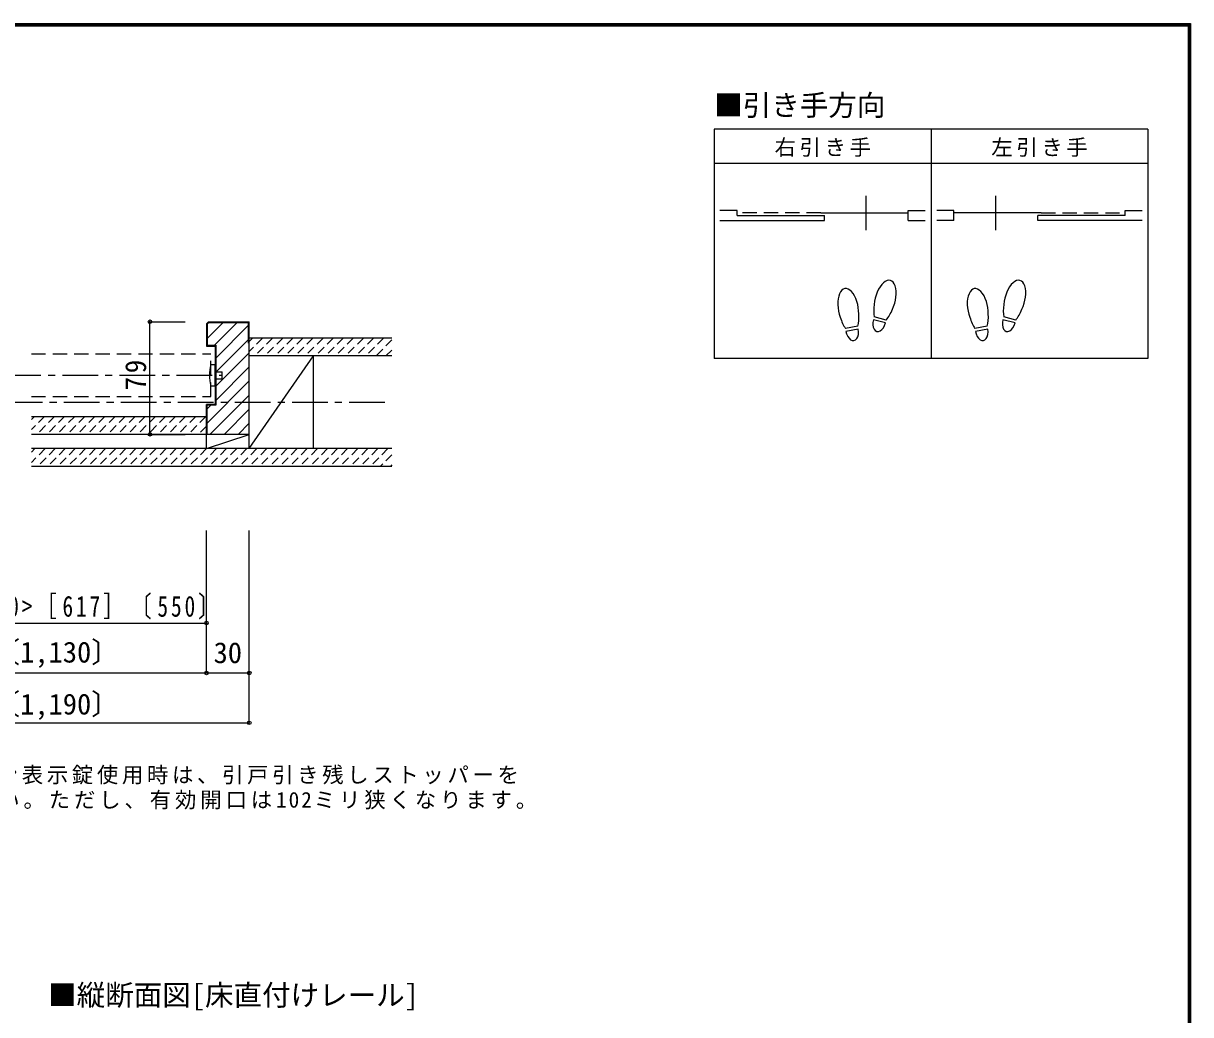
# Model space of a CAD drawing. Units: millimetres at full size, sheet at 1:5; details may follow other scales. Extents: x -973 to 977, y -718 to 696.
# Drawn here: x 158 to 977, y 0 to 696 of the extents above; entities that cross this region are included whole.
import ezdxf
from ezdxf.enums import TextEntityAlignment as Align

# ---------------------------------------------------------------- set-up
doc = ezdxf.new("R2010")
doc.units = ezdxf.units.MM
doc.header["$LTSCALE"] = 5
doc.header["$PDMODE"] = 32
doc.header["$PDSIZE"] = 2.5
for name, pattern in [('CHAIN1', [8, 5, -1, 1, -1]), ('DASHED1', [1.8, 1.2, -0.6]), ('DASHED2', [3, 2, -1])]:
    doc.linetypes.add(name, pattern=pattern)
for name, color, linetype in [('0-1_通り芯', 4, 'DASHED1'), ('0-2_柱', 3, 'Continuous'), ('0-3_仕上げ', 2, 'Continuous'), ('0-4_枠', 3, 'Continuous'), ('0-6_扉', 6, 'Continuous'), ('0-7_金物', 7, 'Continuous'), ('0-8_戸当り', 3, 'Continuous'), ('0-A_文字', 7, 'Continuous'), ('0-B_寸法', 7, 'Continuous'), ('0-C_ハッチ', 4, 'DASHED1'), ('F-1_枠', 6, 'Continuous')]:
    doc.layers.add(name, color=color, linetype=linetype)
doc.styles.add('ＭＳ ゴシック', font='')
doc.styles.get('ＭＳ ゴシック').set_extended_font_data('MS Gothic')

msp = doc.modelspace()

# ---------------------------------------------------------------- linework, layer by layer
at = {"layer": '0-1_通り芯', "linetype": 'CHAIN1'}
for p, q in [((-294.347, 449), (297.653, 449)), ((-413.347, 430), (416.653, 430))]:
    msp.add_line(p, q, dxfattribs=at)
at = {"layer": '0-2_柱'}
for p, q in [((316.653, 397.5), (316.653, 462.5)), ((361.653, 397.5), (361.653, 462.5)), ((286.653, 397.5), (286.653, 407.5))]:
    msp.add_line(p, q, dxfattribs=at)
at = {"layer": '0-2_柱', "color": 7}
for p, q in [((316.653, 397.5), (361.653, 462.5)), ((286.653, 397.5), (316.653, 407.5))]:
    msp.add_line(p, q, dxfattribs=at)
at = {"layer": '0-3_仕上げ'}
for p, q in [((416.653, 475), (316.653, 475)), ((416.653, 462.5), (316.653, 462.5)), ((163.903, 420), (286.653, 420)), ((286.653, 407.5), (163.903, 407.5)), ((416.653, 397.5), (163.903, 397.5)), ((416.653, 385), (163.903, 385))]:
    msp.add_line(p, q, dxfattribs=at)
at = {"layer": '0-4_枠'}
for p, q in [((288.067, 486.5), (286.653, 485.086)), ((287.153, 484.879), (288.274, 486)), ((287.153, 484.879), (287.153, 470)), ((288.067, 486.5), (316.653, 486.5)), ((288.274, 486), (316.153, 486)), ((316.153, 471.5), (316.153, 486)), ((316.653, 407.5), (316.653, 486.5)), ((287.153, 470), (293.153, 470)), ((292.653, 469.5), (292.653, 428.5)), ((293.153, 470), (293.153, 428)), ((316.153, 471.5), (316.653, 471.5)), ((292.653, 428.5), (286.653, 428.5)), ((286.653, 407.5), (286.653, 428.5)), ((293.153, 428), (287.153, 428)), ((287.153, 407.5), (287.153, 428)), ((316.653, 407.5), (286.653, 407.5))]:
    msp.add_line(p, q, dxfattribs=at)
msp.add_lwpolyline([(286.653, 485.086), (286.653, 469.5), (292.653, 469.5)], dxfattribs=at)
at = {"layer": '0-6_扉', "color": 2, "linetype": 'DASHED2'}
for p, q in [((163.903, 464), (289.653, 464)), ((289.653, 434), (289.653, 464)), ((163.903, 434), (289.653, 434))]:
    msp.add_line(p, q, dxfattribs=at)
at = {"layer": '0-7_金物'}
for p, q in [((289.653, 456.5), (292.653, 456.5)), ((292.653, 451.5), (297.653, 451.5))]:
    msp.add_line(p, q, dxfattribs=at)
for points in [[(289.653, 441.5), (292.653, 441.5), (292.653, 456.5)], [(292.653, 446.5), (297.653, 446.5), (297.653, 451.5)]]:
    msp.add_lwpolyline(points, dxfattribs=at)
msp.add_arc((320.104, 449), 31.361, 166.16368, 193.83629, dxfattribs=at)
at = {"layer": '0-8_戸当り'}
for p, q in [((749.239, 550.854), (749.239, 574.854)), ((840.039, 550.854), (840.039, 574.854)), ((743.264, 483.378), (734.618, 481.853)), ((762.732, 485.706), (754.251, 487.978)), ((763.275, 487.735), (754.795, 490.007)), ((834.064, 483.378), (825.418, 481.853)), ((853.532, 485.706), (845.051, 487.978)), ((854.075, 487.735), (845.595, 490.007)), ((743.629, 481.31), (734.983, 479.785)), ((834.429, 481.31), (825.783, 479.785))]:
    msp.add_line(p, q, dxfattribs=at)
at = {"layer": '0-8_戸当り', "color": 2}
for p, q in [((658.639, 564.654), (646.639, 564.654)), ((646.639, 557.454), (719.839, 557.454)), ((658.639, 561.054), (658.639, 564.654)), ((658.639, 561.054), (719.839, 561.054)), ((717.439, 562.854), (778.639, 562.854)), ((719.839, 557.454), (719.839, 561.054)), ((778.639, 557.454), (778.639, 564.654)), ((778.639, 564.654), (790.639, 564.654)), ((778.639, 557.454), (790.639, 557.454)), ((810.639, 564.654), (798.639, 564.654)), ((810.639, 557.454), (798.639, 557.454)), ((810.639, 557.454), (810.639, 564.654)), ((871.839, 562.854), (810.639, 562.854)), ((869.439, 557.454), (869.439, 561.054)), ((930.639, 561.054), (869.439, 561.054)), ((942.639, 557.454), (869.439, 557.454)), ((930.639, 561.054), (930.639, 564.654)), ((930.639, 564.654), (942.639, 564.654))]:
    msp.add_line(p, q, dxfattribs=at)
at = {"layer": '0-8_戸当り', "color": 2, "linetype": 'DASHED2'}
for p, q in [((717.439, 562.854), (658.639, 562.854)), ((871.839, 562.854), (930.639, 562.854))]:
    msp.add_line(p, q, dxfattribs=at)
at = {"layer": '0-8_戸当り'}
for centre, major_axis, ratio, start_param, end_param in [((762.52, 501.878), (3.644, 13.601), 0.5, 4.3405914, 8.2257792), ((853.32, 501.878), (3.644, 13.601), 0.5, 4.3405914, 8.2257792), ((736.603, 495.877), (-2.445, 13.867), 0.5, 4.3405914, 8.2257792), ((827.403, 495.877), (-2.445, 13.867), 0.5, 4.3405914, 8.2257792), ((736.673, 495.481), (-2.963, 16.802), 0.4, 3.8403085, 4.432552), ((762.416, 501.489), (4.416, 16.48), 0.4, 1.8506333, 2.4428768), ((762.416, 501.489), (4.416, 16.48), 0.4, 3.8403085, 4.432552), ((827.473, 495.481), (-2.963, 16.802), 0.4, 3.8403085, 4.432552), ((853.216, 501.489), (4.416, 16.48), 0.4, 1.8506333, 2.4428768), ((853.216, 501.489), (4.416, 16.48), 0.4, 3.8403085, 4.432552), ((736.673, 495.481), (-2.963, 16.802), 0.4, 1.8506333, 2.4428768), ((758.492, 486.842), (1.894, 7.067), 0.6, 1.5707963, 4.712389), ((827.473, 495.481), (-2.963, 16.802), 0.4, 1.8506333, 2.4428768), ((849.292, 486.842), (1.894, 7.067), 0.6, 1.5707963, 4.712389), ((739.306, 480.548), (-1.27, 7.205), 0.6, 1.5707963, 4.712389), ((830.106, 480.548), (-1.27, 7.205), 0.6, 1.5707963, 4.712389)]:
    msp.add_ellipse(centre, major_axis=major_axis, ratio=ratio, start_param=start_param, end_param=end_param, dxfattribs=at)
at = {"layer": '0-A_文字', "color": 3}
for p, q in [((946.639, 621.667), (642.639, 621.667)), ((642.639, 621.667), (642.639, 460.667)), ((794.639, 621.667), (794.639, 460.667)), ((946.639, 621.667), (946.639, 460.667)), ((642.639, 597.667), (946.639, 597.667)), ((946.639, 460.667), (642.639, 460.667))]:
    msp.add_line(p, q, dxfattribs=at)
at = {"layer": '0-B_寸法', "color": 4}
for p, q in [((247.057, 407.5), (247.057, 486.5)), ((247.057, 486.5), (271.653, 486.5)), ((247.057, 407.5), (271.653, 407.5)), ((286.653, 240.167), (286.653, 340.167)), ((316.653, 205.167), (316.653, 340.167)), ((18.153, 275.167), (286.653, 275.167)), ((-313.347, 240.167), (316.653, 240.167)), ((-313.347, 205.167), (316.653, 205.167))]:
    msp.add_line(p, q, dxfattribs=at)
at = {"layer": '0-B_寸法'}
for p in [(247.057, 486.5), (247.057, 407.5), (286.653, 275.167), (286.653, 240.167), (316.653, 240.167), (316.653, 205.167)]:
    msp.add_point(p, dxfattribs=at)
at = {"layer": '0-C_ハッチ', "linetype": 'Continuous'}
for p, q in [((288.381, 486), (287.153, 484.772)), ((298.28, 486), (287.153, 474.873)), ((308.18, 486), (292.18, 470)), ((316.153, 484.074), (293.153, 461.074)), ((316.153, 474.174), (293.153, 451.174)), ((316.653, 464.775), (293.153, 441.275)), ((316.653, 454.875), (293.153, 431.375)), ((316.653, 444.976), (287.153, 415.476)), ((316.653, 435.076), (289.077, 407.5)), ((289.778, 428), (287.153, 425.375)), ((316.653, 425.177), (298.976, 407.5)), ((316.653, 415.277), (308.876, 407.5))]:
    msp.add_line(p, q, dxfattribs=at)
at = {"layer": '0-C_ハッチ'}
for p, q in [((318.906, 475), (316.653, 472.747)), ((325.977, 475), (316.653, 465.676)), ((333.048, 475), (320.548, 462.5)), ((340.119, 475), (327.619, 462.5)), ((347.191, 475), (334.691, 462.5)), ((354.262, 475), (341.762, 462.5)), ((361.333, 475), (348.833, 462.5)), ((368.404, 475), (355.904, 462.5)), ((375.475, 475), (362.975, 462.5)), ((382.546, 475), (370.046, 462.5)), ((389.617, 475), (377.117, 462.5)), ((396.688, 475), (384.188, 462.5)), ((403.759, 475), (391.259, 462.5)), ((410.83, 475), (398.33, 462.5)), ((416.653, 473.752), (405.401, 462.5)), ((416.653, 466.681), (412.472, 462.5)), ((173.075, 420), (163.903, 410.828)), ((166.004, 420), (163.903, 417.899)), ((180.146, 420), (167.646, 407.5)), ((187.217, 420), (174.717, 407.5)), ((194.288, 420), (181.788, 407.5)), ((201.359, 420), (188.859, 407.5)), ((208.43, 420), (195.93, 407.5)), ((215.501, 420), (203.001, 407.5)), ((222.572, 420), (210.072, 407.5)), ((229.644, 420), (217.143, 407.5)), ((236.715, 420), (224.215, 407.5)), ((243.786, 420), (231.286, 407.5)), ((250.857, 420), (238.357, 407.5)), ((257.928, 420), (245.428, 407.5)), ((264.999, 420), (252.499, 407.5)), ((272.07, 420), (259.57, 407.5)), ((279.141, 420), (266.641, 407.5)), ((286.212, 420), (273.712, 407.5)), ((286.653, 413.37), (280.783, 407.5)), ((166.438, 397.5), (163.903, 394.965)), ((173.509, 397.5), (163.903, 387.894)), ((180.58, 397.5), (168.08, 385)), ((187.651, 397.5), (175.151, 385)), ((194.722, 397.5), (182.222, 385)), ((201.793, 397.5), (189.293, 385)), ((208.864, 397.5), (196.364, 385)), ((215.935, 397.5), (203.435, 385)), ((223.006, 397.5), (210.506, 385)), ((230.078, 397.5), (217.578, 385)), ((237.149, 397.5), (224.649, 385)), ((244.22, 397.5), (231.72, 385)), ((251.291, 397.5), (238.791, 385)), ((258.362, 397.5), (245.862, 385)), ((265.433, 397.5), (252.933, 385)), ((272.504, 397.5), (260.004, 385)), ((279.575, 397.5), (267.075, 385)), ((286.646, 397.5), (274.146, 385)), ((293.717, 397.5), (281.217, 385)), ((300.788, 397.5), (288.288, 385)), ((307.859, 397.5), (295.359, 385)), ((314.93, 397.5), (302.43, 385)), ((322.001, 397.5), (309.501, 385)), ((329.072, 397.5), (316.572, 385)), ((336.144, 397.5), (323.644, 385)), ((343.215, 397.5), (330.715, 385)), ((350.286, 397.5), (337.786, 385)), ((357.357, 397.5), (344.857, 385)), ((364.428, 397.5), (351.928, 385)), ((371.499, 397.5), (358.999, 385)), ((378.57, 397.5), (366.07, 385)), ((385.641, 397.5), (373.141, 385)), ((392.712, 397.5), (380.212, 385)), ((399.783, 397.5), (387.283, 385)), ((406.854, 397.5), (394.354, 385)), ((413.925, 397.5), (401.425, 385)), ((416.653, 393.157), (408.496, 385)), ((416.653, 386.086), (415.567, 385))]:
    msp.add_line(p, q, dxfattribs=at)
at = {"layer": 'F-1_枠'}
for p, q in [((-973.347, 695.833), (976.653, 695.833)), ((974.986, 695.833), (974.986, -700.833)), ((975.82, 695.833), (975.82, -700.833)), ((976.653, 695.833), (976.653, -700.833)), ((-973.347, 695), (976.653, 695)), ((-973.347, 694.167), (976.653, 694.167))]:
    msp.add_line(p, q, dxfattribs=at)

# ---------------------------------------------------------------- texts
at = {"layer": '0-A_文字', "style": 'ＭＳ ゴシック'}
for s, p in [('■引き手方向', (642.639, 626.667)), ('■縦断面図[床直付けレール]', (175.667, 2.5))]:
    msp.add_text(s, height=14.66, dxfattribs=at).set_placement(p, align=Align.BOTTOM_LEFT)
at = {"layer": '0-A_文字', "char_height": 11, "attachment_point": 7, "style": 'ＭＳ ゴシック'}
for s, insert in [('\\T1.17;右引き手', (684.889, 602.167)), ('\\T1.17;左引き手', (836.889, 602.167)), ('\\T1.17;※大型サムターン表示錠使用時は、引戸引き残しストッパーを', (16.716, 161.936)), ('\\T1.18;\u3000ご使用ください。ただし、有効開口は102ミリ狭くなります。', (16.716, 144.436))]:
    msp.add_mtext(s, dxfattribs=dict(at, insert=insert))
at = {"layer": '0-B_寸法', "style": 'ＭＳ ゴシック'}
for s, p in [('枠内＝1,764（1,584）<1,390>［1,264］〔1,130〕', (-223.347, 243.077)), ('30', (291.653, 242.667)), ('枠外＝1,824（1,644）<1,450>［1,324］〔1,190〕', (-223.347, 206.624))]:
    msp.add_text(s, height=14.66, dxfattribs=at).set_placement(p, align=Align.BOTTOM_LEFT)
at = {"layer": '0-B_寸法', "insert": (244.557, 438.375), "char_height": 14.66, "attachment_point": 7, "rotation": 90, "style": 'ＭＳ ゴシック'}
msp.add_mtext('\\T1.27;\\W0.95;79', dxfattribs=at)
at = {"layer": '0-B_寸法', "insert": (24.07, 277.667), "char_height": 14.66, "attachment_point": 7, "style": 'ＭＳ ゴシック'}
msp.add_mtext('\\T1.27;\\W0.75;867（777）<680>［617］〔550〕', dxfattribs=at)

doc.saveas('drawing.dxf')
